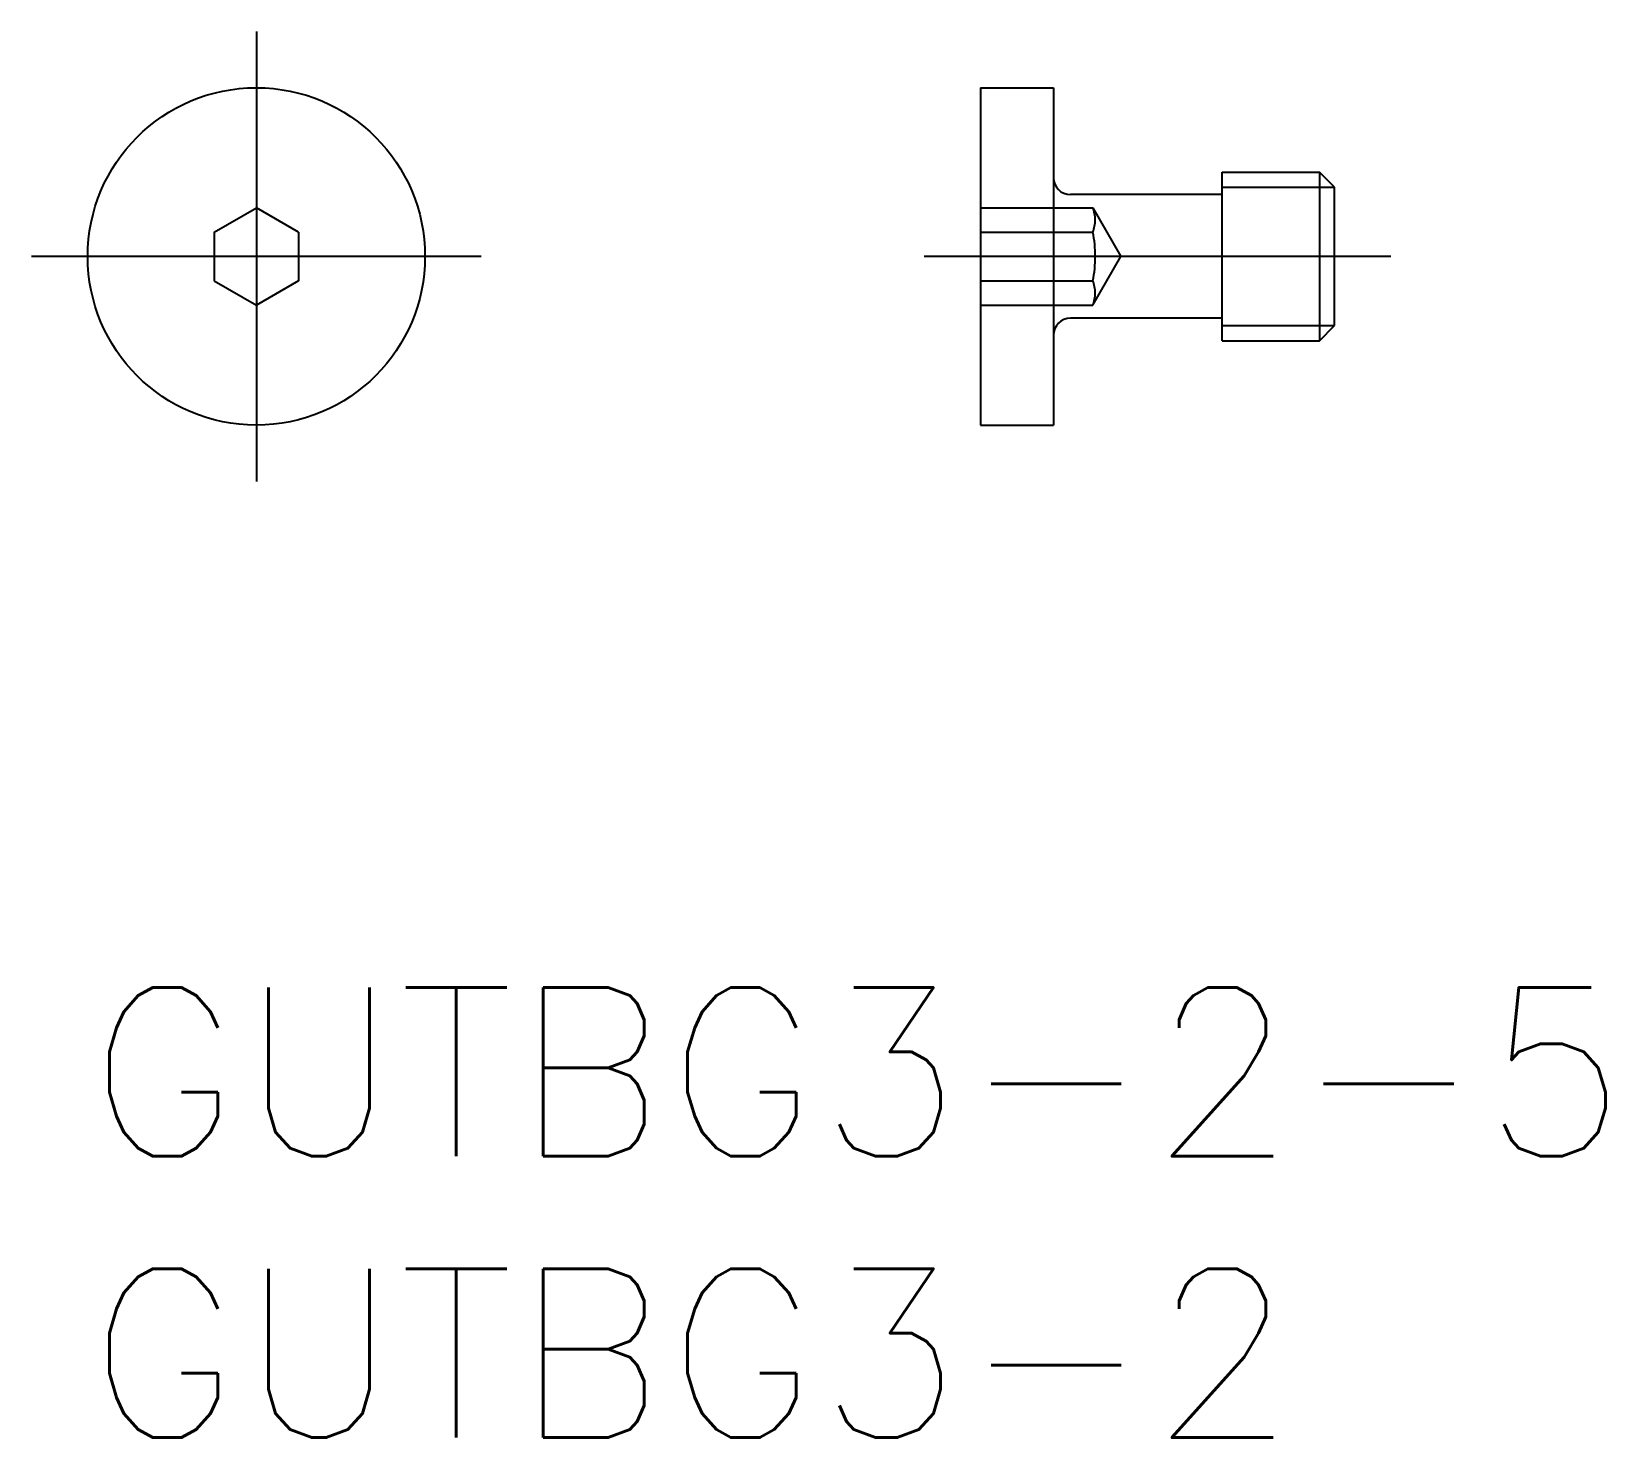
# Model space of a CAD drawing. Extents: x -1 to 27, y -8 to 17.
import ezdxf

# ---------------------------------------------------------------- set-up
doc = ezdxf.new("R2010")
doc.units = 0
doc.header["$LTSCALE"] = 0.5
doc.linetypes.add('CENTER', pattern=[50.8, 31.75, -6.35, 6.35, -6.35])
doc.linetypes.add('DASHED', pattern=[19.05, 12.7, -6.35])
for name, color, linetype in [('MSM_CENTER', 1, 'CENTER'), ('MSM_CONTINUOUS', 7, 'CONTINUOUS'), ('MSM_DASHED', 4, 'DASHED'), ('MSM_NARROW', 5, 'CONTINUOUS'), ('MSM_PART_NUMBER', 7, 'CONTINUOUS')]:
    doc.layers.add(name, color=color, linetype=linetype)
doc.styles.get("Standard").update_dxf_attribs({"font": 'txt.shx', "height": 3, "bigfont": 'bigfont.shx'})

# ---------------------------------------------------------------- blocks, each defined once
blk = doc.blocks.new('*U2')
at = {"layer": 'MSM_PART_NUMBER'}
blk.add_text('GUTBG3-2-5', height=3, dxfattribs=at).set_placement((0, -3))
blk = doc.blocks.new('*U3')
at = {"layer": 'MSM_PART_NUMBER'}
blk.add_text('GUTBG3-2', height=3, dxfattribs=at).set_placement((0, -8))

msp = doc.modelspace()

# ---------------------------------------------------------------- linework, layer by layer
at = {"layer": 'MSM_CENTER'}
for p, q in [((3, 17), (3, 9)), ((7, 13), (-1, 13)), ((23.181, 13), (14.881, 13))]:
    msp.add_line(p, q, dxfattribs=at)
at = {"layer": 'MSM_CONTINUOUS'}
for p, q in [((15.881, 16), (17.181, 16)), ((15.881, 16), (15.881, 10)), ((17.181, 16), (17.181, 10)), ((20.181, 11.5), (20.181, 14.5)), ((20.181, 14.5), (21.911, 14.5)), ((21.911, 14.5), (21.911, 11.5)), ((22.181, 14.23), (21.911, 14.5)), ((20.181, 14.1), (17.481, 14.1)), ((22.181, 11.771), (22.181, 14.23)), ((2.25, 13.433), (3, 13.866)), ((3.75, 13.433), (3, 13.866)), ((2.25, 13.433), (2.25, 12.567)), ((3.75, 13.433), (3.75, 12.567)), ((2.25, 12.567), (3, 12.134)), ((3.75, 12.567), (3, 12.134)), ((20.181, 11.9), (17.481, 11.9)), ((21.911, 11.5), (22.181, 11.771)), ((20.181, 11.5), (21.911, 11.5)), ((15.881, 10), (17.181, 10))]:
    msp.add_line(p, q, dxfattribs=at)
msp.add_circle((3, 13), 3, dxfattribs=at)
for centre, start, end in [((17.481, 14.4), 180, 270), ((17.481, 11.6), 90, 180)]:
    msp.add_arc(centre, 0.3, start, end, dxfattribs=at)
at = {"layer": 'MSM_DASHED'}
for p, q in [((15.881, 13.866), (17.881, 13.866)), ((17.881, 13.866), (18.381, 13)), ((15.881, 13.433), (17.881, 13.433)), ((17.881, 12.134), (18.381, 13)), ((15.881, 12.567), (17.881, 12.567)), ((15.881, 12.134), (17.881, 12.134))]:
    msp.add_line(p, q, dxfattribs=at)
for centre, radius, start, end in [((17.345, 13.65), 0.578, 338.0126, 21.9874), ((15.674, 13), 2.25, 348.9042, 11.0958), ((17.345, 12.35), 0.578, 338.0126, 21.9874)]:
    msp.add_arc(centre, radius, start, end, dxfattribs=at)
at = {"layer": 'MSM_NARROW'}
for p, q in [((20.181, 14.23), (22.181, 14.23)), ((20.181, 11.771), (22.181, 11.771))]:
    msp.add_line(p, q, dxfattribs=at)

# ---------------------------------------------------------------- block references
at = {"layer": 'MSM_CONTINUOUS'}
for name in ['*U2', '*U3']:
    msp.add_blockref(name, (0, 0), dxfattribs=at)

doc.saveas('drawing.dxf')
